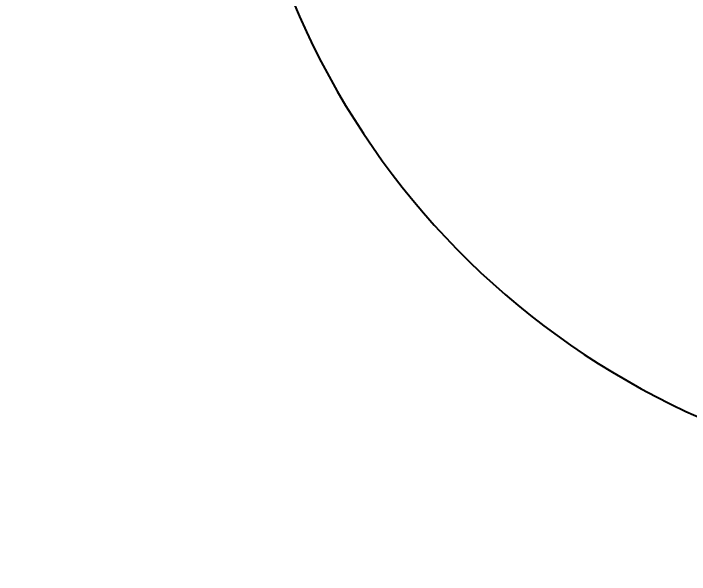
# Model space of a CAD drawing. Header units: millimetres. Extents: x 5828 to 6704, y 123 to 421.
# Drawn here: x 6565.65 to 6575.72, y 223.2 to 231.55 of the extents above; entities that cross this region are included whole.
import ezdxf

# ---------------------------------------------------------------- set-up
doc = ezdxf.new("R2010")
doc.units = ezdxf.units.MM
doc.layers.add('尺寸标注', color=7, linetype='Continuous')
doc.layers.add('运动范围', color=7, linetype='Continuous')
doc.styles.add('微软雅黑', font='msyh.ttc', dxfattribs={"height": 1.5})
doc.dimstyles.new('尺寸标注_1_20比例', dxfattribs={"dimtxt": 1.5, "dimasz": 1.25, "dimexe": 0.5, "dimexo": 0.4, "dimgap": 0.5, "dimtad": 1, "dimdec": 1, "dimlfac": 20, "dimdsep": 46, "dimtxsty": '微软雅黑', "dimcen": 0.09, "dimadec": 0, "dimazin": 0, "dimtp": 0.01, "dimtm": 0.01, "dimtfac": 1, "dimtdec": 1, "dimtofl": 0, "dimtmove": 0, "dimatfit": 3, "dimfxl": 1, "dimtolj": 1, "dimarcsym": 0})

# ---------------------------------------------------------------- blocks, each defined once
blk = doc.blocks.new('*D1117')
at = {"layer": 'Defpoints', "color": 0}
for p in [(6580.267, 236.25), (6631.923, 236.25), (6532.269, 236.143), (6624.677, 228.42), (6574.182, 226.455)]:
    blk.add_point(p, dxfattribs=at)
at = {"layer": '尺寸标注', "color": 0, "lineweight": -2}
blk.add_arc((6580.579, 236.195), 11.653, 186.2105, 343.8509, dxfattribs=at)
at = {"layer": '尺寸标注', "color": 0}
for points in [[(6569.202, 234.946), (6568.786, 234.923), (6568.926, 236.183)], [(6591.975, 232.907), (6591.569, 233.001), (6592.054, 234.172)]]:
    blk.add_solid(points, dxfattribs=at)
at = {"layer": '尺寸标注', "color": 0, "insert": (6579.68, 225.86), "char_height": 1.5, "attachment_point": 5, "rotation": 355.0307, "style": '微软雅黑'}
blk.add_mtext('\\A1;+\\A1;170%%d', dxfattribs=at)

msp = doc.modelspace()

# ---------------------------------------------------------------- linework, layer by layer
at = {"layer": '运动范围'}
msp.add_arc((6580.2667, 236.2503), 45.095, 10, 350, dxfattribs=at)

# ---------------------------------------------------------------- dimensions: what is measured, and where the dimension line sits
at = {"layer": '尺寸标注'}
dim = msp.add_angular_dim_2l(base=(6574.1823, 226.4549), line1=((6532.269, 236.1435), (6631.9232, 236.2503)), line2=((6624.6766, 228.4196), (6580.2667, 236.2503)), text='\\A1;+<>', dimstyle='尺寸标注_1_20比例', override={"dimtxsty": '微软雅黑'}, dxfattribs=at)
dim.commit()
dim.dimension.update_dxf_attribs({"geometry": '*D1117', "text_midpoint": (6579.6801, 225.8605)})

doc.saveas('drawing.dxf')
